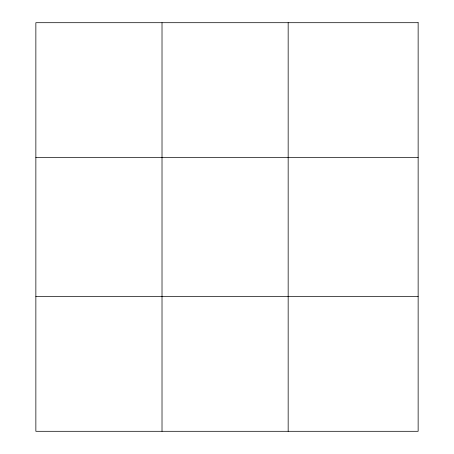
<?xml version="1.0" encoding="UTF-8"?>
<svg xmlns="http://www.w3.org/2000/svg" width="454" height="454" viewBox="0 0 454 454"><rect width="100%" height="100%" fill="white"/><g stroke="black" fill="none" stroke-linecap="round" stroke-linejoin="round"><path stroke-width="0.68" d="M162.016 431.3L162.016 22.7M288.165 431.3L288.165 22.7M35.86 157.538L418.14 157.538M35.86 296.462L418.14 296.462M418.14 22.7L418.14 431.3L35.86 431.3L35.86 22.7L418.14 22.7"/></g></svg>
